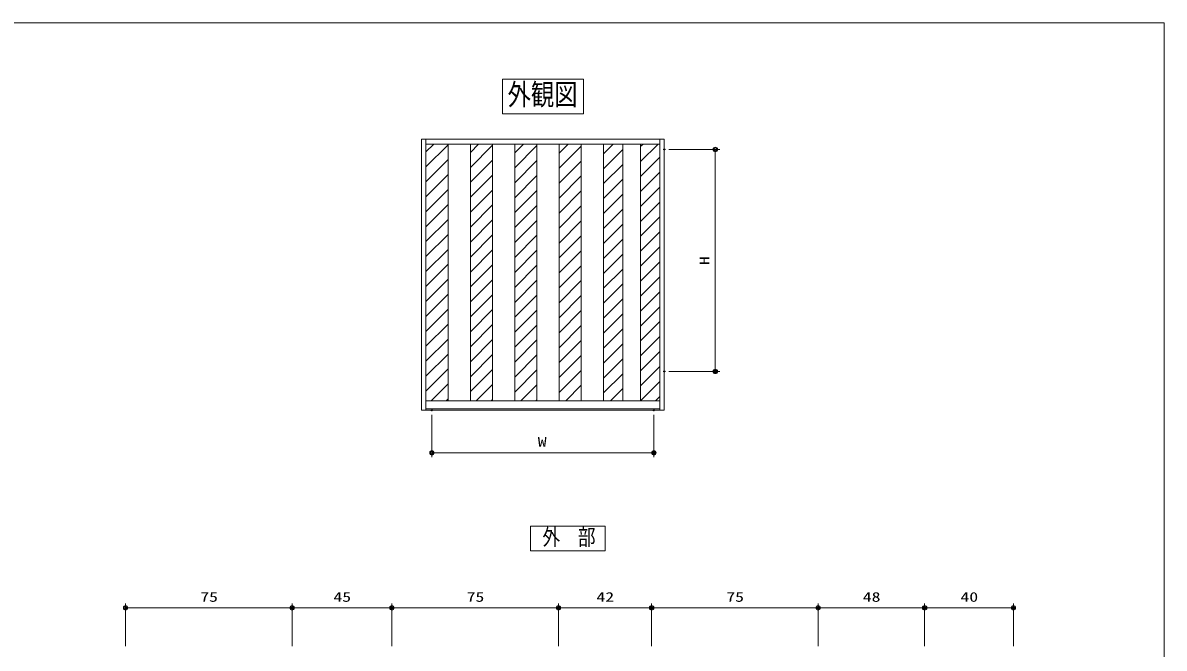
# Model space of a CAD drawing. Units: millimetres on the paper. Extents: x -395 to 395, y -281 to 281.
# Drawn here: x -119 to 395, y -1 to 281 of the extents above; entities that cross this region are included whole.
import ezdxf
from ezdxf.enums import TextEntityAlignment as Align

# ---------------------------------------------------------------- set-up
doc = ezdxf.new("R2010")
doc.units = ezdxf.units.MM
doc.header["$PDMODE"] = 32
doc.header["$PDSIZE"] = 0.5
for name, color, linetype, lineweight in [('0-0_USERZ', 3, 'Continuous', 9), ('0-1_F-1', 7, 'Continuous', 9), ('0-5_USER1', 4, 'Continuous', 9), ('0-6_TEXT', 4, 'Continuous', 9), ('0-7_0', 7, 'Continuous', 9), ('1-4_SUNPOU', 3, 'Continuous', 9)]:
    doc.layers.add(name, color=color, linetype=linetype, lineweight=lineweight)
doc.layers.add('0-8_Defpoints', color=7, linetype='Continuous')
doc.styles.add('ＭＳ ゴシック', font='')
doc.styles.get('ＭＳ ゴシック').set_extended_font_data('MS Gothic')

# ---------------------------------------------------------------- blocks, each defined once
blk = doc.blocks.new('図枠')
at = {"layer": '0-1_F-1'}
blk.add_lwpolyline([(790.6, 0), (0, 0), (0, 562), (790.6, 562)], close=True, dxfattribs=at)
blk = doc.blocks.new('GAIBU_W')
at = {"layer": '0-5_USER1'}
blk.add_lwpolyline([(-16.8, -5.6), (16.8, -5.6), (16.8, 5.6), (-16.8, 5.6)], close=True, dxfattribs=at)
at = {"layer": '0-5_USER1', "style": 'ＭＳ ゴシック', "width": 0.8}
blk.add_text('外\u3000部', height=7.309, dxfattribs=at).set_placement((-11.4, -5.206), align=Align.BOTTOM_LEFT)
blk = doc.blocks.new('DOT1')
at = {"layer": '0-7_0'}
blk.add_line((0, 0), (-1, 0), dxfattribs=at)
for radius in [0.5, 0.325]:
    blk.add_circle((0, 0), radius, dxfattribs=at)

msp = doc.modelspace()

# ---------------------------------------------------------------- linework, layer by layer
at = {"layer": '0-0_USERZ'}
for p, q in [((62.702, 222.846), (66.229, 226.373)), ((82.702, 222.641), (86.434, 226.373)), ((102.702, 222.435), (106.64, 226.373)), ((122.702, 222.23), (126.845, 226.373)), ((142.702, 222.024), (147.051, 226.373)), ((159.402, 225.254), (160.521, 226.373)), ((159.402, 218.518), (167.257, 226.373)), ((62.702, 216.111), (72.702, 226.111)), ((82.702, 215.906), (92.702, 225.906)), ((102.702, 215.7), (112.702, 225.7)), ((122.702, 215.494), (132.702, 225.494)), ((142.702, 215.289), (151.402, 223.989)), ((172.102, 223.973), (195.075, 223.973)), ((193.075, 221.973), (193.075, 125.973)), ((62.702, 209.376), (72.702, 219.376)), ((82.702, 209.17), (92.702, 219.17)), ((102.702, 208.965), (112.702, 218.965)), ((122.702, 208.759), (132.702, 218.759)), ((142.702, 208.554), (151.402, 217.254)), ((159.402, 211.783), (168.102, 220.483)), ((62.702, 202.641), (72.702, 212.641)), ((82.702, 202.435), (92.702, 212.435)), ((102.702, 202.23), (112.702, 212.23)), ((122.702, 202.024), (132.702, 212.024)), ((159.402, 205.048), (168.102, 213.748)), ((62.702, 195.906), (72.702, 205.906)), ((82.702, 195.7), (92.702, 205.7)), ((142.702, 201.818), (151.402, 210.518)), ((159.402, 198.313), (168.102, 207.013)), ((102.702, 195.494), (112.702, 205.494)), ((122.702, 195.289), (132.702, 205.289)), ((142.702, 195.083), (151.402, 203.783)), ((62.702, 189.17), (72.702, 199.17)), ((82.702, 188.965), (92.702, 198.965)), ((102.702, 188.759), (112.702, 198.759)), ((122.702, 188.554), (132.702, 198.554)), ((142.702, 188.348), (151.402, 197.048)), ((159.402, 191.578), (168.102, 200.278)), ((62.702, 182.435), (72.702, 192.435)), ((82.702, 182.23), (92.702, 192.23)), ((102.702, 182.024), (112.702, 192.024)), ((122.702, 181.818), (132.702, 191.818)), ((142.702, 181.613), (151.402, 190.313)), ((159.402, 184.842), (168.102, 193.542)), ((62.702, 175.7), (72.702, 185.7)), ((82.702, 175.494), (92.702, 185.494)), ((102.702, 175.289), (112.702, 185.289)), ((159.402, 178.107), (168.102, 186.807)), ((122.702, 175.083), (132.702, 185.083)), ((142.702, 174.878), (151.402, 183.578)), ((159.402, 171.372), (168.102, 180.072)), ((62.702, 168.965), (72.702, 178.965)), ((82.702, 168.759), (92.702, 178.759)), ((102.702, 168.554), (112.702, 178.554)), ((122.702, 168.348), (132.702, 178.348)), ((142.702, 168.142), (151.402, 176.842)), ((62.702, 162.23), (72.702, 172.23)), ((82.702, 162.024), (92.702, 172.024)), ((102.702, 161.818), (112.702, 171.818)), ((122.702, 161.613), (132.702, 171.613)), ((142.702, 161.407), (151.402, 170.107)), ((159.402, 164.637), (168.102, 173.337)), ((62.702, 155.494), (72.702, 165.494)), ((82.702, 155.289), (92.702, 165.289)), ((102.702, 155.083), (112.702, 165.083)), ((122.702, 154.878), (132.702, 164.878)), ((159.402, 157.902), (168.102, 166.602)), ((142.702, 154.672), (151.402, 163.372)), ((159.402, 151.167), (168.102, 159.867)), ((62.702, 148.759), (72.702, 158.759)), ((82.702, 148.554), (92.702, 158.554)), ((102.702, 148.348), (112.702, 158.348)), ((122.702, 148.142), (132.702, 158.142)), ((142.702, 147.937), (151.402, 156.637)), ((62.702, 142.024), (72.702, 152.024)), ((82.702, 141.818), (92.702, 151.818)), ((102.702, 141.613), (112.702, 151.613)), ((122.702, 141.407), (132.702, 151.407)), ((142.702, 141.202), (151.402, 149.902)), ((159.402, 144.431), (168.102, 153.131)), ((62.702, 135.289), (72.702, 145.289)), ((82.702, 135.083), (92.702, 145.083)), ((102.702, 134.878), (112.702, 144.878)), ((122.702, 134.672), (132.702, 144.672)), ((159.402, 137.696), (168.102, 146.396)), ((142.702, 134.467), (151.402, 143.167)), ((159.402, 130.961), (168.102, 139.661)), ((62.702, 128.554), (72.702, 138.554)), ((82.702, 128.348), (92.702, 138.348)), ((102.702, 128.142), (112.702, 138.142)), ((122.702, 127.937), (132.702, 137.937)), ((142.702, 127.731), (151.402, 136.431)), ((62.702, 121.818), (72.702, 131.818)), ((82.702, 121.613), (92.702, 131.613)), ((102.702, 121.407), (112.702, 131.407)), ((122.702, 121.202), (132.702, 131.202)), ((142.702, 120.996), (151.402, 129.696)), ((159.402, 124.226), (168.102, 132.926)), ((62.702, 115.083), (72.702, 125.083)), ((82.702, 114.878), (92.702, 124.878)), ((102.702, 114.672), (112.702, 124.672)), ((122.702, 114.467), (132.702, 124.467)), ((159.402, 117.491), (168.102, 126.191)), ((172.102, 123.973), (195.075, 123.973)), ((65.077, 110.723), (72.702, 118.348)), ((142.702, 114.261), (151.402, 122.961)), ((159.402, 110.755), (168.102, 119.455)), ((85.283, 110.723), (92.702, 118.142)), ((105.488, 110.723), (112.702, 117.937)), ((125.694, 110.723), (132.702, 117.731)), ((145.899, 110.723), (151.402, 116.226)), ((71.812, 110.723), (72.702, 111.613)), ((92.018, 110.723), (92.702, 111.407)), ((112.223, 110.723), (112.702, 111.202)), ((132.429, 110.723), (132.702, 110.996)), ((166.105, 110.723), (168.102, 112.72)), ((65.402, 104.473), (65.402, 85.336)), ((165.402, 104.473), (165.402, 85.336)), ((67.402, 87.336), (163.402, 87.336)), ((239.389, 0.197), (239.389, 19.503)), ((241.389, 17.503), (285.389, 17.503)), ((287.389, 0.197), (287.389, 19.503)), ((287.389, 0.197), (287.389, 19.503)), ((289.389, 17.503), (325.389, 17.503)), ((327.389, 0.197), (327.389, 19.503))]:
    msp.add_line(p, q, dxfattribs=at)
at = {"layer": '0-0_USERZ', "color": 4}
msp.add_line((62.702, 110.723), (168.102, 110.723), dxfattribs=at)
for points in [[(60.702, 106.473), (62.702, 106.473), (62.702, 228.573), (60.702, 228.573)], [(62.702, 226.373), (168.102, 226.373), (168.102, 228.573), (62.702, 228.573)], [(168.102, 106.473), (170.102, 106.473), (170.102, 228.573), (168.102, 228.573)], [(62.702, 106.473), (168.102, 106.473), (168.102, 107.173), (62.702, 107.173)]]:
    msp.add_lwpolyline(points, close=True, dxfattribs=at)
at = {"layer": '0-0_USERZ'}
for points in [[(62.702, 110.723), (72.702, 110.723), (72.702, 226.373), (62.702, 226.373)], [(62.702, 110.723), (72.702, 110.723), (72.702, 226.373), (62.702, 226.373)], [(82.702, 110.723), (92.702, 110.723), (92.702, 226.373), (82.702, 226.373)], [(82.702, 110.723), (92.702, 110.723), (92.702, 226.373), (82.702, 226.373)], [(102.702, 110.723), (112.702, 110.723), (112.702, 226.373), (102.702, 226.373)], [(102.702, 110.723), (112.702, 110.723), (112.702, 226.373), (102.702, 226.373)], [(122.702, 110.723), (132.702, 110.723), (132.702, 226.373), (122.702, 226.373)], [(122.702, 110.723), (132.702, 110.723), (132.702, 226.373), (122.702, 226.373)], [(142.702, 110.723), (151.402, 110.723), (151.402, 226.373), (142.702, 226.373)], [(142.702, 110.723), (151.402, 110.723), (151.402, 226.373), (142.702, 226.373)], [(159.402, 110.723), (168.102, 110.723), (168.102, 226.373), (159.402, 226.373)], [(159.402, 110.723), (168.102, 110.723), (168.102, 226.373), (159.402, 226.373)]]:
    msp.add_lwpolyline(points, close=True, dxfattribs=at)
at = {"layer": '0-6_TEXT'}
msp.add_lwpolyline([(97.125, 240.017), (133.679, 240.017), (133.679, 255.609), (97.125, 255.609)], close=True, dxfattribs=at)
at = {"layer": '0-8_Defpoints'}
for p in [(170.102, 223.973), (170.102, 123.973), (193.075, 123.973), (65.402, 106.473), (165.402, 106.473), (165.402, 87.336), (2.389, 17.503), (47.389, 17.503), (122.389, 17.503), (164.389, 17.503), (239.389, 17.503), (287.389, 17.503), (327.389, 17.503)]:
    msp.add_point(p, dxfattribs=at)
at = {"layer": '1-4_SUNPOU'}
for p, q in [((-72.611, 0.197), (-72.611, 19.503)), ((-70.611, 17.503), (0.389, 17.503)), ((2.389, 0.197), (2.389, 19.503)), ((2.389, 0.197), (2.389, 19.503)), ((4.389, 17.503), (45.389, 17.503)), ((47.389, 0.197), (47.389, 19.503)), ((47.389, 0.197), (47.389, 19.503)), ((49.389, 17.503), (120.389, 17.503)), ((122.389, 0.197), (122.389, 19.503)), ((122.389, 0.197), (122.389, 19.503)), ((124.389, 17.503), (162.389, 17.503)), ((164.389, 0.197), (164.389, 19.503)), ((164.389, 0.197), (164.389, 19.503)), ((166.389, 17.503), (237.389, 17.503)), ((239.389, 0.197), (239.389, 19.503))]:
    msp.add_line(p, q, dxfattribs=at)

# ---------------------------------------------------------------- block references
at = {"layer": '0-0_USERZ'}
msp.add_blockref('図枠', (-395.3, -281), dxfattribs=at)
at = {"layer": '0-0_USERZ', "xscale": 2, "yscale": 2}
for p, rotation in [((193.075, 223.973), 90), ((193.075, 123.973), 270), ((65.402, 87.336), 180), ((239.389, 17.503), 180), ((287.389, 17.503), 180)]:
    msp.add_blockref('DOT1', p, dxfattribs=dict(at, rotation=rotation))
for p in [(165.402, 87.336), (287.389, 17.503), (327.389, 17.503)]:
    msp.add_blockref('DOT1', p, dxfattribs=at)
at = {"layer": '0-5_USER1'}
msp.add_blockref('GAIBU_W', (126.583, 48.725), dxfattribs=at)
at = {"layer": '1-4_SUNPOU', "xscale": 2, "yscale": 2, "rotation": 180}
for p in [(-72.611, 17.503), (2.389, 17.503), (47.389, 17.503), (122.389, 17.503), (164.389, 17.503)]:
    msp.add_blockref('DOT1', p, dxfattribs=at)
at = {"layer": '1-4_SUNPOU', "xscale": 2, "yscale": 2}
for p in [(2.389, 17.503), (47.389, 17.503), (122.389, 17.503), (164.389, 17.503), (239.389, 17.503)]:
    msp.add_blockref('DOT1', p, dxfattribs=at)

# ---------------------------------------------------------------- texts
at = {"layer": '0-0_USERZ', "style": 'ＭＳ ゴシック', "width": 1.35}
msp.add_text('H', height=4.333, rotation=90, dxfattribs=at).set_placement((191.657, 171.851), align=Align.BOTTOM_LEFT)
for s, p in [('W', (113.088, 88.753)), ('48', (259.532, 18.921)), ('40', (303.532, 18.921))]:
    msp.add_text(s, height=4.333, dxfattribs=at).set_placement(p, align=Align.BOTTOM_LEFT)
at = {"layer": '0-6_TEXT', "style": 'ＭＳ ゴシック', "width": 0.8}
msp.add_text('外観図', height=9.621, dxfattribs=at).set_placement((99.486, 241.032), align=Align.BOTTOM_LEFT)
at = {"layer": '1-4_SUNPOU', "style": 'ＭＳ ゴシック', "width": 1.35}
for s, p in [('75', (-38.968, 18.921)), ('45', (21.032, 18.921)), ('75', (81.032, 18.921)), ('42', (139.532, 18.921)), ('75', (198.032, 18.921))]:
    msp.add_text(s, height=4.333, dxfattribs=at).set_placement(p, align=Align.BOTTOM_LEFT)

doc.saveas('drawing.dxf')
